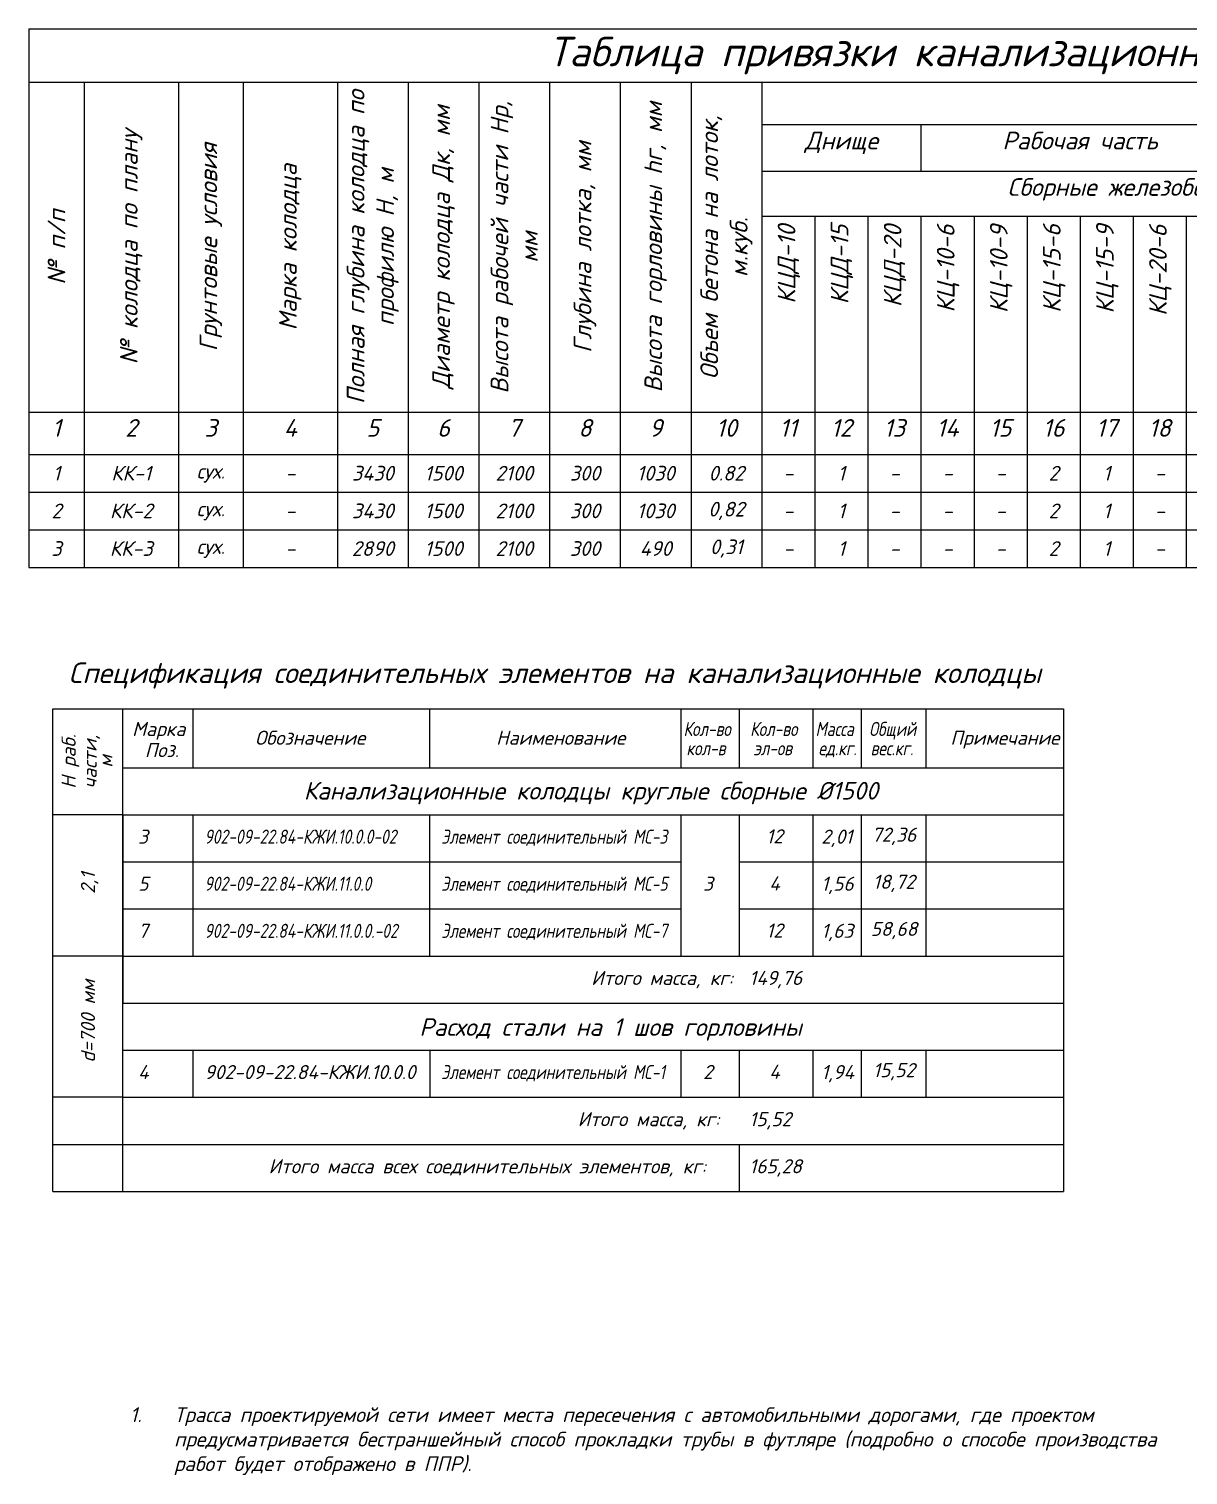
# Model space of a CAD drawing. Header units: millimetres. Extents: x 41756989 to 44740435, y 21258419 to 23626306.
# Drawn here: x 42117438 to 42215890, y 22209375 to 22332228 of the extents above; entities that cross this region are included whole.
import ezdxf
from ezdxf.enums import TextEntityAlignment as Align

# ---------------------------------------------------------------- set-up
doc = ezdxf.new("R2010")
doc.units = ezdxf.units.MM
doc.layers.add('Вода', color=130, linetype='Continuous', lineweight=30)
doc.layers.add('проф-всп', color=250, linetype='Continuous', lineweight=18)
doc.layers.add('ШРИФТЫ', color=7, linetype='Continuous')
doc.styles.get("Standard").update_dxf_attribs({"font": 'isocpeui.ttf'})

# ---------------------------------------------------------------- blocks, each defined once
blk = doc.blocks.new('*T29')
at = {"color": 0, "linetype": 'ByBlock', "lineweight": -2, "transparency": 16777216}
for p, q in [((0, 0), (197500.0000000969, 0)), ((0, 0), (0, -45743.84715085104)), ((197500.0000000969, 0), (197500.0000000969, -45743.84715085104)), ((0, -4533.333333332092), (197500.0000000969, -4533.333333332092)), ((4684.958365507424, -4533.333333332092), (4684.958365507424, -45743.84715085104)), ((12691.51961153001, -4533.333333332092), (12691.51961153001, -45743.84715085104)), ((18198.08085755259, -4533.333333332092), (18198.08085755259, -45743.84715085104)), ((26204.64210357517, -4533.333333332092), (26204.64210357517, -45743.84715085104)), ((32211.20334959775, -4533.333333332092), (32211.20334959775, -45743.84715085104)), ((38217.76459562033, -4533.333333332092), (38217.76459562033, -45743.84715085104)), ((44224.32584164292, -4533.333333332092), (44224.32584164292, -45743.84715085104)), ((50230.8870876655, -4533.333333332092), (50230.8870876655, -45743.84715085104)), ((56237.44833368808, -4533.333333332092), (56237.44833368808, -45743.84715085104)), ((62244.00957971066, -4533.333333332092), (62244.00957971066, -45743.84715085104)), ((62244.00957971066, -8133.333333332092), (197500.0000000969, -8133.333333332092)), ((75763.69331777841, -8133.333333332092), (75763.69331777841, -12081.89271046966)), ((102803.0607939139, -8133.333333332092), (102803.0607939139, -12081.89271046966)), ((129842.4282700494, -8133.333333332092), (129842.4282700494, -12081.89271046966)), ((161388.3569922075, -8133.333333332092), (161388.3569922075, -45743.84715085104)), ((167225.9896667972, -8133.333333332092), (167225.9896667972, -45743.84715085104)), ((175375.9896667972, -8133.333333332092), (175375.9896667972, -45743.84715085104)), ((182175.9896667972, -8133.333333332092), (182175.9896667972, -45743.84715085104)), ((188975.9896667972, -8133.333333332092), (188975.9896667972, -45743.84715085104)), ((62244.00957971066, -12081.89271046966), (161388.3569922075, -12081.89271046966)), ((62244.00957971066, -15897.52393511683), (161388.3569922075, -15897.52393511683)), ((66750.57082573324, -15897.52393511683), (66750.57082573324, -45743.84715085104)), ((71257.13207175583, -15897.52393511683), (71257.13207175583, -45743.84715085104)), ((75763.69331777841, -15897.52393511683), (75763.69331777841, -45743.84715085104)), ((80270.25456380099, -15897.52393511683), (80270.25456380099, -45743.84715085104)), ((84776.81580982357, -15897.52393511683), (84776.81580982357, -45743.84715085104)), ((89283.37705584615, -15897.52393511683), (89283.37705584615, -45743.84715085104)), ((93789.93830186874, -15897.52393511683), (93789.93830186874, -45743.84715085104)), ((98296.49954789132, -15897.52393511683), (98296.49954789132, -45743.84715085104)), ((102803.0607939139, -15897.52393511683), (102803.0607939139, -45743.84715085104)), ((107309.6220399365, -15897.52393511683), (107309.6220399365, -45743.84715085104)), ((111816.1832859591, -15897.52393511683), (111816.1832859591, -45743.84715085104)), ((116322.7445319816, -15897.52393511683), (116322.7445319816, -45743.84715085104)), ((120829.3057780042, -15897.52393511683), (120829.3057780042, -45743.84715085104)), ((125335.8670240268, -15897.52393511683), (125335.8670240268, -45743.84715085104)), ((129842.4282700494, -15897.52393511683), (129842.4282700494, -45743.84715085104)), ((134348.989516072, -15897.52393511683), (134348.989516072, -45743.84715085104)), ((138855.5507620946, -15897.52393511683), (138855.5507620946, -45743.84715085104)), ((143362.1120081171, -15897.52393511683), (143362.1120081171, -45743.84715085104)), ((147868.6732541397, -15897.52393511683), (147868.6732541397, -45743.84715085104)), ((152375.2345001623, -15897.52393511683), (152375.2345001623, -45743.84715085104)), ((156881.7957461849, -15897.52393511683), (156881.7957461849, -45743.84715085104)), ((0, -32543.84715085104), (197500.0000000969, -32543.84715085104)), ((0, -36143.84715085104), (197500.0000000969, -36143.84715085104)), ((0, -39343.84715085104), (197500.0000000969, -39343.84715085104)), ((0, -42543.84715085104), (197500.0000000969, -42543.84715085104)), ((0, -45743.84715085104), (197500.0000000969, -45743.84715085104))]:
    blk.add_line(p, q, dxfattribs=at)
at = {"color": 0, "transparency": 16777216}
for s, insert, char_height, width, attachment_point in [('Таблица привязки канализационных колодцев по ТПР 902-09-22.84', (98750, -2266.666666664183), 2500, 196300.000000002, 5), ('Расход материалов', (129872.004789874, -6333.333333332092), 1500, 134055.9904203215, 5), ('Днище', (69003.85144874454, -8733.333333332092), 1500, 12319.68373805876, 2), ('Рабочая часть', (89283.3770558387, -8733.333333332092), 1500, 25839.36747611751, 2), ('Плита перекрытия', (116322.7445319742, -8733.333333332092), 1500, 25839.36747611751, 2), ('Горловина', (145615.3926311135, -8733.333333332092), 1500, 30345.92872213709, 2), ('Сборные железобетонные элементы, серия 3.900-3, выпуск 7', (111816.1832859218, -12681.89271046966), 1500, 97944.34741243087, 2), ('1', (2342.479182749987, -33143.84715085104), 1500, 3484.95836550426, 2), ('2', (8688.238988518715, -33143.84715085104), 1500, 6806.561246019585, 2), ('3', (15444.8002345413, -33143.84715085104), 1500, 4306.561246019585, 2), ('4', (22201.36148056388, -33143.84715085104), 1500, 6806.561246019585, 2), ('5', (29207.92272658646, -33143.84715085104), 1500, 4806.561246019585, 2), ('6', (35214.48397260904, -33143.84715085104), 1500, 4806.561246019585, 2), ('7', (41221.04521863163, -33143.84715085104), 1500, 4806.561246019585, 2), ('8', (47227.60646465421, -33143.84715085104), 1500, 4806.561246019585, 2), ('9', (53234.16771067679, -33143.84715085104), 1500, 4806.561246019585, 2), ('10', (59240.72895669937, -33143.84715085104), 1500, 4806.561246019585, 2), ('11', (64497.29020272195, -33143.84715085104), 1500, 3306.561246019585, 2), ('12', (69003.85144874454, -33143.84715085104), 1500, 3306.561246019585, 2), ('13', (73510.41269476712, -33143.84715085104), 1500, 3306.561246019585, 2), ('14', (78016.9739407897, -33143.84715085104), 1500, 3306.561246019585, 2), ('15', (82523.53518681228, -33143.84715085104), 1500, 3306.561246019585, 2), ('16', (87030.09643283486, -33143.84715085104), 1500, 3306.561246019585, 2), ('17', (91536.65767885745, -33143.84715085104), 1500, 3306.561246019585, 2), ('18', (96043.21892488003, -33143.84715085104), 1500, 3306.561246019585, 2), ('19', (100549.7801709026, -33143.84715085104), 1500, 3306.561246019585, 2), ('20', (105056.3414169252, -33143.84715085104), 1500, 3306.561246019585, 2), ('21', (109562.9026629478, -33143.84715085104), 1500, 3306.561246019585, 2), ('22', (114069.4639089704, -33143.84715085104), 1500, 3306.561246019585, 2), ('23', (118576.0251549929, -33143.84715085104), 1500, 3306.561246019585, 2), ('24', (123082.5864010155, -33143.84715085104), 1500, 3306.561246019585, 2), ('25', (127589.1476470381, -33143.84715085104), 1500, 3306.561246019585, 2), ('26', (132095.7088930607, -33143.84715085104), 1500, 3306.561246019585, 2), ('27', (136602.2701390833, -33143.84715085104), 1500, 3306.561246019585, 2), ('28', (141108.8313851058, -33143.84715085104), 1500, 3306.561246019585, 2), ('29', (145615.3926311284, -33143.84715085104), 1500, 3306.561246019585, 2), ('31', (150121.953877151, -33143.84715085104), 1500, 3306.561246019585, 2), ('33', (154628.5151231736, -33143.84715085104), 1500, 3306.561246019585, 2), ('34', (159135.0763691962, -33143.84715085104), 1500, 3306.561246019585, 2), ('35', (164307.1733295023, -33143.84715085104), 1500, 4637.632674591014, 2), ('36', (171300.9896667972, -33143.84715085104), 1500, 6950, 2), ('37', (178775.9896667972, -33143.84715085104), 1500, 5600, 2), ('38', (185575.9896667972, -33143.84715085104), 1500, 5600, 2), ('39', (193237.994833447, -33143.84715085104), 1500, 7324.010333299637, 2), ('1', (2342.479182749987, -37743.84715085104), 1250, 3484.95836550426, 5), ('КК-1', (8688.238988518715, -37743.84715085104), 1250, 6806.561246019585, 5), ('сух.', (15444.8002345413, -37743.84715085104), 1250, 4306.561246019585, 5), ('-', (22201.36148056388, -37743.84715085104), 1250, 6806.561246019585, 5), ('3430', (29207.92272658646, -37743.84715085104), 1250, 4806.561246019585, 5), ('1500', (35214.48397260904, -37743.84715085104), 1250, 4806.561246019585, 5), ('2100', (41221.04521863163, -37743.84715085104), 1250, 4806.561246019585, 5), ('300', (47227.60646465421, -37743.84715085104), 1250, 4806.561246019585, 5), ('1030', (53234.16771067679, -37743.84715085104), 1250, 4806.561246019585, 5), ('0.82', (59240.72895669937, -37743.84715085104), 1250, 4806.561246019585, 5), ('-', (64497.29020272195, -37743.84715085104), 1250, 3306.561246019585, 5), ('1', (69003.85144874454, -37743.84715085104), 1250, 3306.561246019585, 5), ('-', (73510.41269476712, -37743.84715085104), 1250, 3306.561246019585, 5), ('-', (78016.9739407897, -37743.84715085104), 1250, 3306.561246019585, 5), ('-', (82523.53518681228, -37743.84715085104), 1250, 3306.561246019585, 5), ('2', (87030.09643283486, -37743.84715085104), 1250, 3306.561246019585, 5), ('1', (91536.65767885745, -37743.84715085104), 1250, 3306.561246019585, 5), ('-', (96043.21892488003, -37743.84715085104), 1250, 3306.561246019585, 5), ('-', (100549.7801709026, -37743.84715085104), 1250, 3306.561246019585, 5), ('-', (105056.3414169252, -37743.84715085104), 1250, 3306.561246019585, 5), ('-', (109562.9026629478, -37743.84715085104), 1250, 3306.561246019585, 5), ('1', (114069.4639089704, -37743.84715085104), 1250, 3306.561246019585, 5), ('-', (118576.0251549929, -37743.84715085104), 1250, 3306.561246019585, 5), ('-', (123082.5864010155, -37743.84715085104), 1250, 3306.561246019585, 5), ('-', (127589.1476470381, -37743.84715085104), 1250, 3306.561246019585, 5), ('1', (132095.7088930607, -37743.84715085104), 1250, 3306.561246019585, 5), ('-', (136602.2701390833, -37743.84715085104), 1250, 3306.561246019585, 5), ('-', (141108.8313851058, -37743.84715085104), 1250, 3306.561246019585, 5), ('1', (145615.3926311284, -37743.84715085104), 1250, 3306.561246019585, 5), ('1', (150121.953877151, -37743.84715085104), 1250, 3306.561246019585, 5), ('-', (154628.5151231736, -37743.84715085104), 1250, 3306.561246019585, 5), ('-', (159135.0763691962, -37743.84715085104), 1250, 3306.561246019585, 5), ('1,38', (164307.1733295023, -37743.84715085104), 1250, 4637.632674591014, 5), ('1,44', (171300.9896667972, -37743.84715085104), 1250, 6950, 5), ('Л', (178775.9896667972, -37743.84715085104), 1250, 5600, 5), ('Ск', (185575.9896667972, -37743.84715085104), 1250, 5600, 5), ('+', (193237.994833447, -37743.84715085104), 1250, 7324.010333299637, 5), ('2', (2342.479182749987, -40943.84715085104), 1250, 3484.95836550426, 5), ('КК-2', (8688.238988518715, -40943.84715085104), 1250, 6806.561246019585, 5), ('сух.', (15444.8002345413, -40943.84715085104), 1250, 4306.561246019585, 5), ('3430', (29207.92272658646, -40943.84715085104), 1250, 4806.561246019585, 5), ('1500', (35214.48397260904, -40943.84715085104), 1250, 4806.561246019585, 5), ('2100', (41221.04521863163, -40943.84715085104), 1250, 4806.561246019585, 5), ('300', (47227.60646465421, -40943.84715085104), 1250, 4806.561246019585, 5), ('1030', (53234.16771067679, -40943.84715085104), 1250, 4806.561246019585, 5), ('0,82', (59240.72895669937, -40943.84715085104), 1250, 4806.561246019585, 5), ('1', (69003.85144874454, -40943.84715085104), 1250, 3306.561246019585, 5), ('2', (87030.09643283486, -40943.84715085104), 1250, 3306.561246019585, 5), ('1', (91536.65767885745, -40943.84715085104), 1250, 3306.561246019585, 5), ('1', (114069.4639089704, -40943.84715085104), 1250, 3306.561246019585, 5), ('1', (132095.7088930607, -40943.84715085104), 1250, 3306.561246019585, 5), ('1', (145615.3926311284, -40943.84715085104), 1250, 3306.561246019585, 5), ('1', (150121.953877151, -40943.84715085104), 1250, 3306.561246019585, 5), ('1,38', (164307.1733295023, -40943.84715085104), 1250, 4637.632674591014, 5), ('1,44', (171300.9896667972, -40943.84715085104), 1250, 6950, 5), ('Л', (178775.9896667972, -40943.84715085104), 1250, 5600, 5), ('Ск', (185575.9896667972, -40943.84715085104), 1250, 5600, 5), ('-', (22201.36148056388, -40943.84715085104), 1250, 6806.561246019585, 5), ('-', (64497.29020272195, -40943.84715085104), 1250, 3306.561246019585, 5), ('-', (73510.41269476712, -40943.84715085104), 1250, 3306.561246019585, 5), ('-', (78016.9739407897, -40943.84715085104), 1250, 3306.561246019585, 5), ('-', (82523.53518681228, -40943.84715085104), 1250, 3306.561246019585, 5), ('-', (96043.21892488003, -40943.84715085104), 1250, 3306.561246019585, 5), ('-', (100549.7801709026, -40943.84715085104), 1250, 3306.561246019585, 5), ('-', (105056.3414169252, -40943.84715085104), 1250, 3306.561246019585, 5), ('-', (109562.9026629478, -40943.84715085104), 1250, 3306.561246019585, 5), ('-', (118576.0251549929, -40943.84715085104), 1250, 3306.561246019585, 5), ('-', (123082.5864010155, -40943.84715085104), 1250, 3306.561246019585, 5), ('-', (127589.1476470381, -40943.84715085104), 1250, 3306.561246019585, 5), ('-', (136602.2701390833, -40943.84715085104), 1250, 3306.561246019585, 5), ('-', (141108.8313851058, -40943.84715085104), 1250, 3306.561246019585, 5), ('-', (154628.5151231736, -40943.84715085104), 1250, 3306.561246019585, 5), ('-', (159135.0763691962, -40943.84715085104), 1250, 3306.561246019585, 5), ('+', (193237.994833447, -40943.84715085104), 1250, 7324.010333299637, 5), ('3', (2342.479182749987, -44143.84715085104), 1250, 3484.95836550426, 5), ('КК-3', (8688.238988518715, -44143.84715085104), 1250, 6806.561246019585, 5), ('сух.', (15444.8002345413, -44143.84715085104), 1250, 4306.561246019585, 5), ('-', (22201.36148056388, -44143.84715085104), 1250, 6806.561246019585, 5), ('2890', (29207.92272658646, -44143.84715085104), 1250, 4806.561246019585, 5), ('1500', (35214.48397260904, -44143.84715085104), 1250, 4806.561246019585, 5), ('2100', (41221.04521863163, -44143.84715085104), 1250, 4806.561246019585, 5), ('300', (47227.60646465421, -44143.84715085104), 1250, 4806.561246019585, 5), ('490', (53234.16771067679, -44143.84715085104), 1250, 4806.561246019585, 5), ('0,31', (59240.72895669937, -44143.84715085104), 1250, 4806.561246019585, 5), ('-', (64497.29020272195, -44143.84715085104), 1250, 3306.561246019585, 5), ('1', (69003.85144874454, -44143.84715085104), 1250, 3306.561246019585, 5), ('-', (73510.41269476712, -44143.84715085104), 1250, 3306.561246019585, 5), ('-', (78016.9739407897, -44143.84715085104), 1250, 3306.561246019585, 5), ('-', (82523.53518681228, -44143.84715085104), 1250, 3306.561246019585, 5), ('2', (87030.09643283486, -44143.84715085104), 1250, 3306.561246019585, 5), ('1', (91536.65767885745, -44143.84715085104), 1250, 3306.561246019585, 5), ('-', (96043.21892488003, -44143.84715085104), 1250, 3306.561246019585, 5), ('-', (100549.7801709026, -44143.84715085104), 1250, 3306.561246019585, 5), ('-', (105056.3414169252, -44143.84715085104), 1250, 3306.561246019585, 5), ('-', (109562.9026629478, -44143.84715085104), 1250, 3306.561246019585, 5), ('1', (114069.4639089704, -44143.84715085104), 1250, 3306.561246019585, 5), ('-', (118576.0251549929, -44143.84715085104), 1250, 3306.561246019585, 5), ('-', (123082.5864010155, -44143.84715085104), 1250, 3306.561246019585, 5), ('-', (127589.1476470381, -44143.84715085104), 1250, 3306.561246019585, 5), ('1', (132095.7088930607, -44143.84715085104), 1250, 3306.561246019585, 5), ('-', (136602.2701390833, -44143.84715085104), 1250, 3306.561246019585, 5), ('-', (141108.8313851058, -44143.84715085104), 1250, 3306.561246019585, 5), ('1', (145615.3926311284, -44143.84715085104), 1250, 3306.561246019585, 5), ('-', (150121.953877151, -44143.84715085104), 1250, 3306.561246019585, 5), ('-', (154628.5151231736, -44143.84715085104), 1250, 3306.561246019585, 5), ('-', (159135.0763691962, -44143.84715085104), 1250, 3306.561246019585, 5), ('0,86', (164307.1733295023, -44143.84715085104), 1250, 4637.632674591014, 5), ('0,89', (171300.9896667972, -44143.84715085104), 1250, 6950, 5), ('Л', (178775.9896667972, -44143.84715085104), 1250, 5600, 5), ('Ск', (185575.9896667972, -44143.84715085104), 1250, 5600, 5), ('+', (193237.994833447, -44143.84715085104), 1250, 7324.010333299637, 5)]:
    blk.add_mtext(s, dxfattribs=dict(at, insert=insert, char_height=char_height, width=width, attachment_point=attachment_point))
at = {"color": 0, "transparency": 16777216, "char_height": 1500, "rotation": 90}
for s, insert, width, attachment_point in [('Полная глубина колодца по профилю Н, м', (29207.92272658646, -18538.59024209157), 26810.51381751999, 5), ('Высота горловины hг, мм', (53234.16771067679, -18538.59024209157), 26810.51381751999, 5), ('Диаметр колодца Дк, мм', (35214.48397260904, -18538.59024209157), 26810.51381751999, 5), ('Высота рабочей части Нр, мм', (41221.04521863163, -18538.59024209157), 26810.51381751999, 5), ('Объем ж/б конструкций, м.куб.', (162082.1733295023, -18391.90606060624), 23210.51381751999, 2), ('Объем ж/б конструкций с  горловиной, м.куб.', (167825.9896667972, -17671.45151515305), 23210.51381751999, 2), ('№ колодца по плану', (8688.238988518715, -18538.59024209157), 26810.51381751999, 5), ('Объем бетона на лоток, м.куб.', (59240.72895669937, -18538.59024209157), 26810.51381751999, 5), ('Тип люка', (178025.4214849845, -12987.36060605943), 23210.51381751999, 2), ('Грунтовые условия', (15444.8002345413, -18538.59024209157), 26810.51381751999, 5), ('Глубина лотка, мм', (47227.60646465421, -18538.59024209157), 26810.51381751999, 5), ('Стремянка, кг / скобы, шт.', (183575.9896667972, -20085.65606060624), 23210.51381751999, 2), ('Гидроизоляция стен/днища, м.кв.', (191087.994833447, -17528.83787878603), 23210.51381751999, 2), ('Марка колодца', (22201.36148056388, -18538.59024209157), 26810.51381751999, 5), ('№ п/п', (2342.479182749987, -18538.59024209157), 26810.51381751999, 5), ('КЦД-10', (63597.29020272195, -19993.59666239098), 15446.32321573365, 2), ('КЦД-15', (68103.85144874454, -20015.18757148087), 15446.32321573365, 2), ('КЦД-20', (72610.41269476712, -20149.27848057076), 15446.32321573365, 2), ('КЦ-10-6', (77116.9739407897, -20360.07393511757), 15446.32321573365, 2), ('КЦ-10-9', (81623.53518681228, -20403.25575329736), 15446.32321573365, 2), ('КЦ-15-6', (86130.09643283486, -20360.07393511757), 15446.32321573365, 2), ('КЦ-15-9', (90636.65767885745, -20403.25575329736), 15446.32321573365, 2), ('КЦ-20-6', (95143.21892488003, -20515.75575329736), 15446.32321573365, 2), ('КЦ-20-9', (99649.78017090261, -20558.93757148087), 15446.32321573365, 2), ('КЦП 1-10-1', (104156.3414169252, -21723.14211693779), 15446.32321573365, 2), ('КЦП 1-10-2', (108662.9026629478, -21844.73302602395), 15446.32321573365, 2), ('КЦП 1-15-1', (113169.4639089704, -21723.14211693779), 15446.32321573365, 2), ('КЦП 1-15-2', (117676.0251549929, -21844.73302602395), 15446.32321573365, 2), ('КЦП 1-20-1', (122182.5864010155, -21878.82393511757), 15446.32321573365, 2), ('КЦП 1-20-2', (126689.1476470381, -22000.41484420747), 15446.32321573365, 2), ('КЦО-1', (131195.7088930607, -19462.34666239098), 15446.32321573365, 2), ('КЦО-2', (135702.2701390833, -19583.93757148087), 15446.32321573365, 2), ('КЦО-4', (140208.8313851058, -19554.96029875055), 15446.32321573365, 2), ('КЦ-7-3', (144715.3926311284, -20015.75575329736), 15446.32321573365, 2), ('КЦ-7-9', (149221.953877151, -20015.18757148087), 15446.32321573365, 2), ('КЦ-10-6', (153728.5151231736, -20360.07393511757), 15446.32321573365, 2), ('КЦ-10-9', (158235.0763691962, -20403.25575329736), 15446.32321573365, 2)]:
    blk.add_mtext(s, dxfattribs=dict(at, insert=insert, width=width, attachment_point=attachment_point))

msp = doc.modelspace()

# ---------------------------------------------------------------- linework, layer by layer
for p, q in [((42119482.08877876, 22274467.15985925), (42125425.41159463, 22274467.15985925)), ((42205297.31956154, 22274467.15985925), (42205297.31956152, 22233467.1598634)), ((42125425.41159463, 22265467.15986437), (42119482.08877876, 22265467.15986437)), ((42125425.41159463, 22265467.15986064), (42125425.41159463, 22253467.15986297)), ((42125425.41159463, 22257467.15986064), (42125425.41159463, 22253467.15986204)), ((42125425.41159463, 22253467.15986204), (42119482.08877876, 22253467.15986204)), ((42125425.41159463, 22253467.15986297), (42125425.41159463, 22249467.15986155)), ((42131368.734411, 22245467.15986297), (42131368.734411, 22241467.15986341)), ((42151489.98299554, 22245467.15986297), (42151489.98299554, 22241467.15986344)), ((42172813.89766538, 22245467.15986297), (42172813.89766538, 22241467.15986344)), ((42177767.12884381, 22245467.15986297), (42177767.12884381, 22241467.15986344)), ((42184031.20592821, 22245467.15986297), (42184031.20592821, 22241467.15986344)), ((42188121.91965953, 22245467.15986295), (42188121.91965953, 22241467.15986341)), ((42193620.29049248, 22245467.15986297), (42193620.29049248, 22241467.15986344)), ((42125425.41159463, 22241467.15986341), (42119482.08877879, 22241467.15986341))]:
    msp.add_line(p, q)
at = {"layer": 'Вода', "color": 7, "linetype": 'Continuous', "lineweight": 0, "ltscale": 0.5}
for p, q in [((42119482.08877879, 22233467.15986342), (42119482.08877876, 22274467.15985925)), ((42125425.41159462, 22233467.15986341), (42125425.41159463, 22274467.15985925)), ((42125425.41159463, 22274467.15985925), (42205297.31956154, 22274467.15985925)), ((42131368.73441035, 22274467.15985925), (42131368.73441043, 22269467.15985925)), ((42144310.03819889, 22274467.15985925), (42151810.03819889, 22274467.15985925)), ((42151458.62500703, 22274467.15985925), (42151458.62500703, 22269467.15985925)), ((42151810.03819889, 22274467.15985925), (42176810.03819889, 22274467.15985925)), ((42172813.89766538, 22274467.15985925), (42172813.89766538, 22269467.15985925)), ((42177767.12884381, 22274467.15985925), (42177767.12884381, 22269467.15985925)), ((42184031.20592818, 22274467.15985925), (42184031.20592818, 22269467.15985925)), ((42188121.91965953, 22274467.15985925), (42188121.91965953, 22269467.15985925)), ((42193620.29049248, 22274467.15985925), (42193620.29049248, 22269467.15985925)), ((42125425.41159463, 22269467.15985925), (42205297.31956154, 22269467.15985927)), ((42125425.41159463, 22269467.15985925), (42205297.31956154, 22269467.15985927)), ((42125425.41159463, 22265467.15986064), (42205297.31956154, 22265467.15986064)), ((42125425.41159463, 22265467.15986156), (42205297.31956154, 22265467.15986156)), ((42131368.73441052, 22265467.15986156), (42131368.73441088, 22253467.15986204)), ((42151458.62500703, 22265467.15986156), (42151458.625007, 22253467.15986204)), ((42172813.89766538, 22265467.15986156), (42172813.89766538, 22253467.15986204)), ((42177767.12884381, 22265467.15986156), (42177767.12884381, 22253467.15986204)), ((42184031.20592818, 22265467.15986156), (42184031.20592821, 22253467.15986207)), ((42188121.91965953, 22265467.15986156), (42188121.91965953, 22253467.15986207)), ((42193620.29049248, 22265467.15986156), (42193620.29049248, 22253467.15986207)), ((42125425.41159463, 22261467.1598611), (42172813.89766538, 22261467.1598611)), ((42177767.12884378, 22261467.1598611), (42205297.31956154, 22261467.1598611)), ((42125425.41159463, 22257467.15986156), (42172813.89766538, 22257467.15986159)), ((42177767.12884378, 22257467.15986156), (42205297.31956154, 22257467.15986156)), ((42125425.41159463, 22253467.15986204), (42205297.31956154, 22253467.15986206)), ((42125425.41159463, 22249467.1598625), (42205297.31956154, 22249467.15986252)), ((42125425.41159463, 22245467.15986295), (42205297.31956154, 22245467.15986297)), ((42125425.41159463, 22241467.15986341), (42205297.31956154, 22241467.15986344)), ((42119482.08877876, 22237467.15986295), (42205297.31956154, 22237467.15986294)), ((42177767.12884381, 22237467.15986481), (42177767.12884378, 22233467.1598634)), ((42119482.08877879, 22233467.15986341), (42205297.31956151, 22233467.1598634))]:
    msp.add_line(p, q, dxfattribs=at)
for centre, start, end in [((42119482.58877876, 22265467.65985972), 180, 270), ((42205296.81956154, 22265467.65985972), 270, 0), ((42119482.58877876, 22237467.65986297), 180, 270), ((42205296.81956154, 22237467.65986297), 270, 0)]:
    msp.add_arc(centre, 0.5, start, end, dxfattribs=at)

# ---------------------------------------------------------------- block references
msp.add_blockref('*T29', (42117437.96311188, 22332228.08579254))

# ---------------------------------------------------------------- texts
at = {"layer": 'проф-всп', "ltscale": 100}
for s, height, p in [('Спецификация соединительных элементов на канализационные колодцы', 1750, (42120804.78653158, 22276658.98361239)), ('Марка', 1197, (42126204.03605503, 22272159.85938755)), ('Обозначение', 1197, (42136646.10998219, 22271415.58839555)), ('Наименование', 1197, (42157118.40366788, 22271415.58839555)), ('Примечание', 1197, (42195700.85686055, 22271415.58839555)), ('Поз.', 1197, (42127283.54332846, 22270366.50705139)), ('3', 1197, (42126709.97952205, 22263010.7571798)), ('2,01', 1197, (42184733.75625247, 22263010.75718029)), ('5', 1197, (42126709.97952205, 22259010.75718027)), ('3', 1197, (42174697.733257, 22259019.4198536)), ('1,56', 1197, (42184733.75625247, 22259010.75718074)), ('7', 1197, (42126709.97952205, 22255010.75718074)), ('1,63', 1197, (42184733.75625247, 22255010.7571812)), ('Итого масса, кг:', 1197, (42165195.21287084, 22251010.75718167)), ('149,76', 1197, (42178615.04970652, 22251010.75718167)), ('4', 1197, (42126709.97952205, 22243010.75718212)), ('902-09-22.84-КЖИ.10.0.0', 1197, (42132343.57904917, 22243010.75718351)), ('2', 1197, (42174697.733257, 22243019.41985546)), ('1,94', 1197, (42184733.75625247, 22243010.75718258)), ('Итого масса, кг:', 1197, (42164046.65702426, 22239010.75718307)), ('15,52', 1197, (42178615.04970652, 22239010.75718307)), ('Итого масса всех соединительных элементов, кг:', 1197, (42137796.2957468, 22235010.7571826)), ('165,28', 1197, (42178615.04970652, 22235010.7571826))]:
    msp.add_text(s, height=height, dxfattribs=at).set_placement(p)
at = {"layer": 'проф-всп', "ltscale": 100, "width": 0.8}
for s, p in [('Масса', (42184252.04818591, 22272159.85938755)), ('Общий', (42188807.24280301, 22272159.85938755)), ('Кол-во', (42173034.73992312, 22272159.85938755)), ('Кол-во', (42178695.58614135, 22272159.85938755)), ('кол-в', (42173283.61178839, 22270524.21478869)), ('эл-ов', (42178986.40109255, 22270524.21478869)), ('ед.кг.', (42184500.92005119, 22270524.21478869)), ('вес.кг.', (42188925.933963, 22270524.21478869)), ('902-09-22.84-КЖИ.10.0.0-02', (42132343.57904917, 22263010.7571812)), ('Элемент соединительный МС-3', (42152455.14884329, 22263010.75718027)), ('902-09-22.84-КЖИ.11.0.0', (42132343.57904917, 22259010.75718167)), ('Элемент соединительный МС-5', (42152455.14884329, 22259010.75718074)), ('902-09-22.84-КЖИ.11.0.0.-02', (42132343.57904917, 22255010.75718214)), ('Элемент соединительный МС-7', (42152455.14884329, 22255010.7571812)), ('Элемент соединительный МС-1', (42152455.14884329, 22243010.7571826))]:
    msp.add_text(s, height=1197, dxfattribs=at).set_placement(p)
at = {"layer": 'проф-всп', "ltscale": 100}
for s, p in [('H раб.', (42121410.06489841, 22267692.98622185)), ('части,', (42123199.65867085, 22267692.98622185)), ('м', (42124538.57004297, 22269475.32883114)), ('2,1', (42123054.50065079, 22258740.96526263)), ('d=700 мм', (42123054.50065079, 22244410.61764185))]:
    msp.add_text(s, height=1197, rotation=90, dxfattribs=at).set_placement(p)
msp.add_text('Канализационные колодцы круглые сборные %%C1500', height=1500, dxfattribs=at).set_placement((42165167.86036001, 22267511.94730202), align=Align.MIDDLE_CENTER)
for s, p in [('12', (42180765.36150005, 22263636.42352797)), ('72,36', (42190910.37208799, 22263636.42352797)), ('4', (42180765.36150005, 22259636.42352843)), ('18,72', (42190910.37208799, 22259636.42352843)), ('12', (42180765.36150005, 22255636.42352891)), ('58,68', (42190910.37208799, 22255636.42352892)), ('4', (42180765.36150005, 22243636.42353031)), ('15,52', (42190910.37208799, 22243636.42353031))]:
    msp.add_text(s, height=1197, dxfattribs=at).set_placement(p, align=Align.MIDDLE)
msp.add_text('Расход стали на 1 шов горловины', height=1500, dxfattribs=at).set_placement((42166840.13080011, 22248187.45392054), align=Align.TOP_CENTER)
at = {"layer": 'ШРИФТЫ', "lineweight": 30, "ltscale": 100, "insert": (42126016.58198629, 22215132.23975591), "char_height": 1250, "attachment_point": 1}
msp.add_mtext_dynamic_manual_height_columns('\\pi-3750,l3750,t3750;1.^IТрасса проектируемой сети имеет места пересечения с автомобильными дорогами, где проектом предусматривается бестраншейный способ прокладки трубы в футляре (подробно о способе производства работ будет отображено в ППР).', width=89032.50759336632, gutter_width=1250, heights=[28767.5574139332], dxfattribs=at)

doc.saveas('drawing.dxf')
